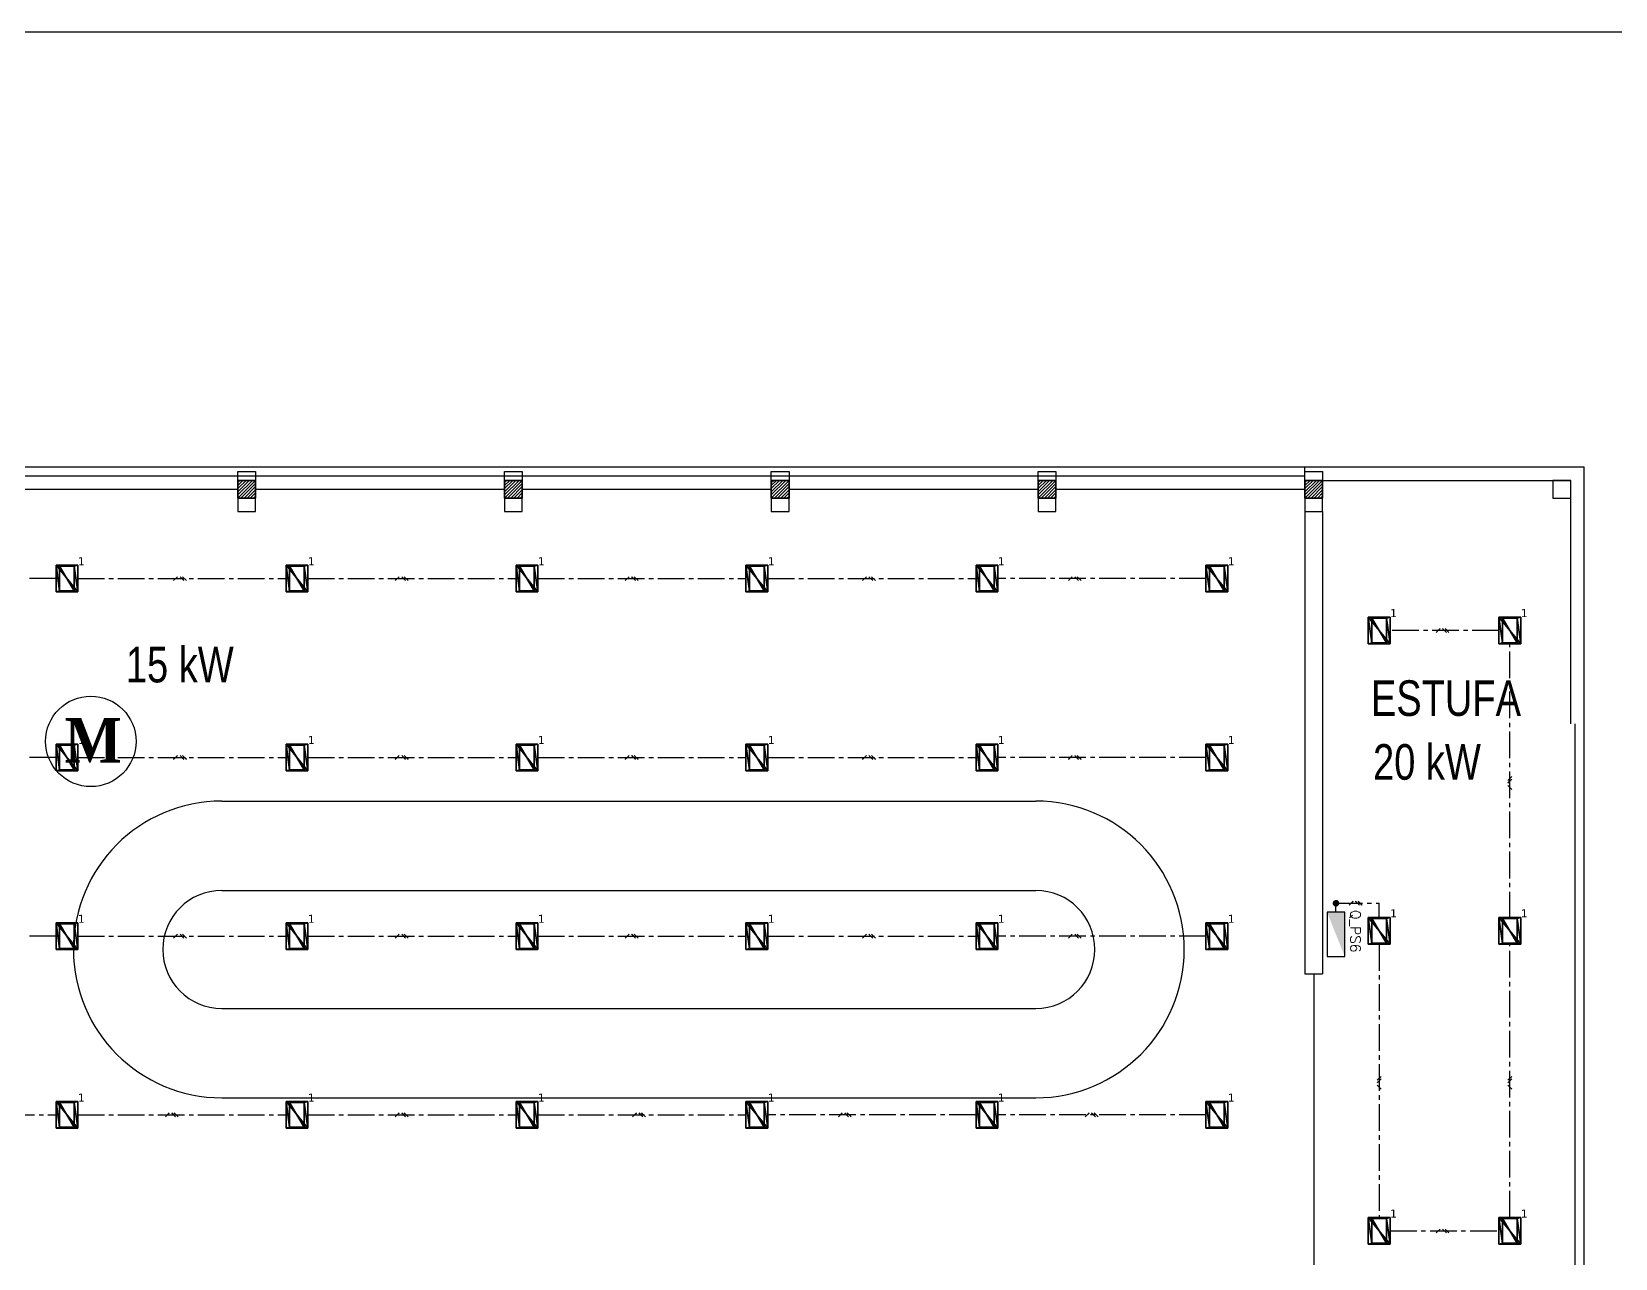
# Model space of a CAD drawing. Extents: x -8 to 729, y -363 to 534.
# Drawn here: x 408.99 to 444.61, y 35.56 to 63.15 of the extents above; entities that cross this region are included whole.
import ezdxf

# ---------------------------------------------------------------- set-up
doc = ezdxf.new("R2010")
doc.units = 0
doc.header["$LTSCALE"] = 0.8
doc.header["$MEASUREMENT"] = 0
doc.linetypes.add('CENTER2', pattern=[1.125, 0.75, -0.125, 0.125, -0.125])
doc.layers.get('0').update_dxf_attribs({"color": 3, "linetype": 'CONTINUOUS'})
for name, color, linetype in [('0_FIOS', 3, 'CONTINUOUS'), ('1', 7, 'CONTINUOUS'), ('Desenho base', 7, 'CONTINUOUS'), ('ilum', 2, 'CONTINUOUS'), ('iluminação', 2, 'CONTINUOUS'), ('Quadros', 170, 'CONTINUOUS')]:
    doc.layers.add(name, color=color, linetype=linetype)
doc.layers.add('DLX_BLD1_LUM', color=7, linetype='CONTINUOUS', true_color=0xffd400)
doc.layers.add('DLX_BLD1_LUMKEY_IDX', color=7, linetype='CONTINUOUS', true_color=0x969696)
doc.styles.add('ROMANS', font='romans', dxfattribs={"width": 0.9})
doc.styles.add('TableTextStyle', font='')
doc.styles.add('TXP', font='txp')
doc.styles.get('TableTextStyle').set_extended_font_data('VERDANA.TTF')

# ---------------------------------------------------------------- blocks, each defined once
blk = doc.blocks.new('*X24')
at = {"color": 0}
for p, q in [((15.8, 29.801), (16.199, 30.2)), ((15.8, 29.871), (16.129, 30.2)), ((15.8, 29.942), (16.058, 30.2)), ((15.8, 30.013), (15.987, 30.2)), ((15.8, 30.084), (15.916, 30.2)), ((15.8, 30.154), (15.846, 30.2)), ((15.87, 29.8), (16.2, 30.13)), ((15.941, 29.8), (16.2, 30.059)), ((16.011, 29.8), (16.2, 29.989)), ((16.082, 29.8), (16.2, 29.918)), ((16.153, 29.8), (16.2, 29.847))]:
    blk.add_line(p, q, dxfattribs=at)
blk = doc.blocks.new('Folha A3')
at = {"color": 0}
blk.add_line((21, 288), (411, 288), dxfattribs=at)
blk = doc.blocks.new('QUAD')
for p, q in [((0, 0), (0, 0.4)), ((0, 0.4), (1, 0.4)), ((1, 0.4), (1, 0)), ((1, 0), (0, 0))]:
    blk.add_line(p, q)
blk.add_solid([(0, 0.4), (1, 0.4), (1, 0), (1, 0.4)])
blk = doc.blocks.new('6449_2_0')
mesh = blk.add_polyface()
corners = [(-0.245, 0.3), (-0.245, -0.3, -0.085), (-0.245, -0.3), (-0.245, -0.3, -0.085), (-0.245, 0.3), (-0.245, 0.3, -0.085), (-0.245, -0.3), (0.245, -0.3, -0.085), (0.245, -0.3), (0.245, -0.3, -0.085), (-0.245, -0.3), (-0.245, -0.3, -0.085), (0.245, -0.3), (0.245, 0.3, -0.085), (0.245, 0.3), (0.245, 0.3, -0.085), (0.245, -0.3), (0.245, -0.3, -0.085), (0.245, 0.3), (-0.245, 0.3, -0.085), (-0.245, 0.3), (-0.245, 0.3, -0.085), (0.245, 0.3), (0.245, 0.3, -0.085), (0.245, -0.3, -0.085), (0.164, 0.278, -0.085), (0.245, 0.3, -0.085), (0.245, 0.3, -0.085), (-0.164, 0.278, -0.085), (-0.245, 0.3, -0.085), (0.245, 0.3, -0.085), (0.164, 0.278, -0.085), (-0.164, 0.278, -0.085), (0.245, -0.3, -0.085), (0.164, -0.278, -0.085), (0.164, 0.278, -0.085), (-0.245, -0.3, -0.085), (0.164, -0.278, -0.085), (0.245, -0.3, -0.085), (-0.245, -0.3, -0.085), (-0.164, -0.278, -0.085), (0.164, -0.278, -0.085), (-0.245, 0.3, -0.085), (-0.164, -0.278, -0.085), (-0.245, -0.3, -0.085), (-0.164, -0.278, -0.085), (-0.245, 0.3, -0.085), (-0.164, 0.278, -0.085), (-0.245, 0.3), (0.245, -0.3), (0.245, 0.3), (0.245, -0.3), (-0.245, 0.3), (-0.245, -0.3)]
mesh.append_faces([[corners[k] for k in face] for face in [(0, 1, 2), (3, 4, 5), (6, 7, 8), (9, 10, 11), (12, 13, 14), (15, 16, 17), (18, 19, 20), (21, 22, 23), (24, 25, 26), (27, 28, 29), (30, 31, 32), (33, 34, 35), (36, 37, 38), (39, 40, 41), (42, 43, 44), (45, 46, 47), (48, 49, 50), (51, 52, 53)]])
blk = doc.blocks.new('6449_2_1')
mesh = blk.add_polyface()
corners = [(0.164, -0.278, -0.085), (-0.164, 0.278, -0.085), (0.164, 0.278, -0.085), (-0.164, 0.278, -0.085), (0.164, -0.278, -0.085), (-0.164, -0.278, -0.085)]
mesh.append_faces([[corners[k] for k in face] for face in [(0, 1, 2), (3, 4, 5)]])
blk = doc.blocks.new('MONO')
at = {"layer": '0_FIOS'}
for p, q in [((-3.36, -0.78), (-1.8, 0.78)), ((0.78, -0.78), (-0.78, 0.78)), ((1.8, -0.78), (0.24, 0.78))]:
    blk.add_line(p, q, dxfattribs=at)

msp = doc.modelspace()

# ---------------------------------------------------------------- linework, layer by layer
at = {"layer": 'Desenho base', "color": 7}
for p, q in [((402.029, 53.356), (437.629, 53.356)), ((407.629, 53.156), (437.629, 53.156)), ((437.629, 53.356), (443.909, 53.356)), ((437.629, 53.156), (437.629, 53.356)), ((443.909, 17.981), (443.909, 53.356)), ((443.909, 47.581), (443.909, 53.356)), ((408.029, 52.856), (413.629, 52.856)), ((414.029, 53.056), (413.629, 53.056)), ((413.629, 53.056), (413.629, 52.656)), ((414.029, 52.656), (414.029, 53.056)), ((414.029, 52.856), (419.629, 52.856)), ((420.029, 53.056), (419.629, 53.056)), ((419.629, 53.056), (419.629, 52.656)), ((420.029, 52.656), (420.029, 53.056)), ((420.029, 52.856), (425.629, 52.856)), ((426.029, 53.056), (425.629, 53.056)), ((425.629, 53.056), (425.629, 52.656)), ((426.029, 52.656), (426.029, 53.056)), ((426.029, 52.856), (431.629, 52.856)), ((432.029, 53.056), (431.629, 53.056)), ((431.629, 53.056), (431.629, 52.656)), ((432.029, 52.656), (432.029, 53.056)), ((432.029, 52.856), (437.629, 52.856)), ((438.029, 53.056), (437.629, 53.056)), ((437.629, 53.056), (437.629, 52.656)), ((438.029, 53.056), (443.609, 53.056)), ((438.029, 52.656), (438.029, 53.056)), ((443.609, 53.056), (443.209, 53.056)), ((443.209, 53.056), (443.209, 52.656)), ((443.609, 47.581), (443.609, 53.056)), ((443.609, 52.656), (443.609, 53.056)), ((413.629, 52.656), (414.029, 52.656)), ((419.629, 52.656), (420.029, 52.656)), ((425.629, 52.656), (426.029, 52.656)), ((431.629, 52.656), (432.029, 52.656)), ((437.629, 52.656), (438.029, 52.656)), ((443.209, 52.656), (443.609, 52.656)), ((437.629, 52.356), (437.629, 41.961)), ((438.029, 52.356), (438.029, 41.961)), ((443.709, 17.981), (443.709, 47.581)), ((413.269, 45.843), (431.58, 45.843)), ((413.269, 43.833), (431.58, 43.833)), ((437.629, 41.961), (438.029, 41.961)), ((437.829, 41.961), (437.829, 34.728)), ((413.269, 41.181), (431.58, 41.181)), ((413.269, 39.171), (431.58, 39.171))]:
    msp.add_line(p, q, dxfattribs=at)
for points in [[(413.629, 53.056), (413.629, 53.256), (414.029, 53.256), (414.029, 53.056)], [(419.629, 53.056), (419.629, 53.256), (420.029, 53.256), (420.029, 53.056)], [(425.629, 53.056), (425.629, 53.256), (426.029, 53.256), (426.029, 53.056)], [(431.629, 53.056), (431.629, 53.256), (432.029, 53.256), (432.029, 53.056)], [(437.629, 53.056), (437.629, 53.256), (438.029, 53.256), (438.029, 53.056)], [(413.629, 52.656), (413.629, 52.356), (414.029, 52.356), (414.029, 52.656)], [(419.629, 52.656), (419.629, 52.356), (420.029, 52.356), (420.029, 52.656)], [(425.629, 52.656), (425.629, 52.356), (426.029, 52.356), (426.029, 52.656)], [(431.629, 52.656), (431.629, 52.356), (432.029, 52.356), (432.029, 52.656)], [(437.629, 52.656), (437.629, 52.356), (438.029, 52.356), (438.029, 52.656)]]:
    msp.add_lwpolyline(points, dxfattribs=at)
for points in [[(413.629, 53.056), (414.029, 53.056), (414.029, 52.656), (413.629, 52.656)], [(419.629, 53.056), (420.029, 53.056), (420.029, 52.656), (419.629, 52.656)], [(425.629, 53.056), (426.029, 53.056), (426.029, 52.656), (425.629, 52.656)], [(431.629, 53.056), (432.029, 53.056), (432.029, 52.656), (431.629, 52.656)], [(437.629, 53.056), (438.029, 53.056), (438.029, 52.656), (437.629, 52.656)]]:
    msp.add_lwpolyline(points, close=True, dxfattribs=at)
msp.add_circle((410.325, 47.186), 1.017, dxfattribs=at)
for centre, radius, start, end in [((413.269, 42.507), 3.336, 90, 270), ((431.58, 42.507), 3.336, 270, 90), ((413.269, 42.507), 1.326, 90, 270), ((431.58, 42.507), 1.326, 270, 90)]:
    msp.add_arc(centre, radius, start, end, dxfattribs=at)
at = {"layer": 'ilum', "linetype": 'CENTER2'}
for p, q in [((409.543, 50.846, 5.515), (407.879, 50.846)), ((410.033, 50.846, 5.515), (414.715, 50.846, 5.515)), ((415.205, 50.846, 5.515), (419.888, 50.846, 5.515)), ((420.378, 50.846, 5.515), (425.06, 50.846, 5.515)), ((425.55, 50.846, 5.515), (430.233, 50.846, 5.515)), ((435.405, 50.846, 5.515), (430.723, 50.846, 5.515)), ((441.994, 49.68, 5.515), (439.544, 49.68, 5.515)), ((442.239, 43.206, 5.515), (442.239, 49.38, 5.515)), ((409.543, 46.826, 5.515), (407.979, 46.826)), ((410.033, 46.826, 5.515), (414.715, 46.826, 5.515)), ((415.205, 46.826, 5.515), (419.888, 46.826, 5.515)), ((420.378, 46.826, 5.515), (425.06, 46.826, 5.515)), ((425.55, 46.826, 5.515), (430.233, 46.826, 5.515)), ((435.405, 46.826, 5.515), (430.723, 46.826, 5.515)), ((438.329, 43.545), (439.299, 43.545, 5.515)), ((439.299, 43.228, 5.515), (439.299, 43.545, 5.515)), ((409.543, 42.806, 5.515), (408.079, 42.806)), ((410.033, 42.806, 5.515), (414.715, 42.806, 5.515)), ((415.205, 42.806, 5.515), (419.888, 42.806, 5.515)), ((420.378, 42.806, 5.515), (425.06, 42.806, 5.515)), ((425.55, 42.806, 5.515), (430.233, 42.806, 5.515)), ((435.405, 42.806, 5.515), (430.723, 42.806, 5.515)), ((439.299, 42.628, 5.515), (439.299, 36.477, 5.515)), ((442.239, 36.477, 5.515), (442.239, 42.628, 5.515)), ((404.861, 38.786, 5.515), (409.543, 38.786, 5.515)), ((410.033, 38.786, 5.515), (414.715, 38.786, 5.515)), ((415.205, 38.786, 5.515), (419.888, 38.786, 5.515)), ((420.378, 38.786, 5.515), (425.06, 38.786, 5.515)), ((430.233, 38.786, 5.515), (425.55, 38.786, 5.515)), ((435.405, 38.786, 5.515), (430.723, 38.786, 5.515)), ((439.544, 36.177, 5.515), (441.994, 36.177, 5.515))]:
    msp.add_line(p, q, dxfattribs=at)
at = {"layer": 'ilum'}
for p, q in [((412.188, 50.802, 5.515), (412.274, 50.889, 5.515)), ((412.331, 50.889, 5.515), (412.418, 50.802, 5.515)), ((412.387, 50.889, 5.515), (412.474, 50.802, 5.515)), ((417.173, 50.802, 5.515), (417.26, 50.889, 5.515)), ((417.317, 50.889, 5.515), (417.403, 50.802, 5.515)), ((417.373, 50.889, 5.515), (417.46, 50.802, 5.515)), ((422.346, 50.802, 5.515), (422.433, 50.889, 5.515)), ((422.489, 50.889, 5.515), (422.576, 50.802, 5.515)), ((422.546, 50.889, 5.515), (422.632, 50.802, 5.515)), ((427.683, 50.802, 5.515), (427.769, 50.889, 5.515)), ((427.826, 50.889, 5.515), (427.913, 50.802, 5.515)), ((427.882, 50.889, 5.515), (427.969, 50.802, 5.515)), ((432.31, 50.802, 5.515), (432.397, 50.889, 5.515)), ((432.454, 50.889, 5.515), (432.54, 50.802, 5.515)), ((432.51, 50.889, 5.515), (432.597, 50.802, 5.515)), ((440.582, 49.636, 5.515), (440.669, 49.723, 5.515)), ((440.726, 49.723, 5.515), (440.812, 49.636, 5.515)), ((440.782, 49.723, 5.515), (440.869, 49.636, 5.515)), ((412.188, 46.782, 5.515), (412.274, 46.869, 5.515)), ((412.331, 46.869, 5.515), (412.418, 46.782, 5.515)), ((412.387, 46.869, 5.515), (412.474, 46.782, 5.515)), ((417.173, 46.782, 5.515), (417.26, 46.869, 5.515)), ((417.317, 46.869, 5.515), (417.403, 46.782, 5.515)), ((417.373, 46.869, 5.515), (417.46, 46.782, 5.515)), ((422.346, 46.782, 5.515), (422.433, 46.869, 5.515)), ((422.489, 46.869, 5.515), (422.576, 46.782, 5.515)), ((422.546, 46.869, 5.515), (422.632, 46.782, 5.515)), ((427.683, 46.782, 5.515), (427.769, 46.869, 5.515)), ((427.826, 46.869, 5.515), (427.913, 46.782, 5.515)), ((427.882, 46.869, 5.515), (427.969, 46.782, 5.515)), ((432.31, 46.782, 5.515), (432.397, 46.869, 5.515)), ((432.454, 46.869, 5.515), (432.54, 46.782, 5.515)), ((432.51, 46.869, 5.515), (432.597, 46.782, 5.515)), ((442.196, 46.306, 5.515), (442.282, 46.393, 5.515)), ((442.196, 46.25, 5.515), (442.282, 46.336, 5.515)), ((442.282, 46.106, 5.515), (442.196, 46.193, 5.515)), ((438.329, 43.345), (438.329, 43.545)), ((438.628, 43.502, 2.757), (438.714, 43.589, 2.757)), ((438.771, 43.589, 2.757), (438.858, 43.502, 2.757)), ((438.827, 43.589, 2.757), (438.914, 43.502, 2.757)), ((412.188, 42.762, 5.515), (412.274, 42.849, 5.515)), ((412.331, 42.849, 5.515), (412.418, 42.762, 5.515)), ((412.387, 42.849, 5.515), (412.474, 42.762, 5.515)), ((417.173, 42.762, 5.515), (417.26, 42.849, 5.515)), ((417.317, 42.849, 5.515), (417.403, 42.762, 5.515)), ((417.373, 42.849, 5.515), (417.46, 42.762, 5.515)), ((422.346, 42.762, 5.515), (422.433, 42.849, 5.515)), ((422.489, 42.849, 5.515), (422.576, 42.762, 5.515)), ((422.546, 42.849, 5.515), (422.632, 42.762, 5.515)), ((427.683, 42.762, 5.515), (427.769, 42.849, 5.515)), ((427.826, 42.849, 5.515), (427.913, 42.762, 5.515)), ((427.882, 42.849, 5.515), (427.969, 42.762, 5.515)), ((432.31, 42.762, 5.515), (432.397, 42.849, 5.515)), ((432.454, 42.849, 5.515), (432.54, 42.762, 5.515)), ((432.51, 42.849, 5.515), (432.597, 42.762, 5.515)), ((439.256, 39.566, 5.515), (439.343, 39.652, 5.515)), ((439.256, 39.509, 5.515), (439.343, 39.596, 5.515)), ((442.196, 39.566, 5.515), (442.282, 39.652, 5.515)), ((442.196, 39.509, 5.515), (442.282, 39.596, 5.515)), ((439.343, 39.366, 5.515), (439.256, 39.453, 5.515)), ((442.282, 39.366, 5.515), (442.196, 39.453, 5.515)), ((412.001, 38.742, 5.515), (412.088, 38.829, 5.515)), ((412.144, 38.829, 5.515), (412.231, 38.742, 5.515)), ((412.201, 38.829, 5.515), (412.287, 38.742, 5.515)), ((417.173, 38.742, 5.515), (417.26, 38.829, 5.515)), ((417.317, 38.829, 5.515), (417.403, 38.742, 5.515)), ((417.373, 38.829, 5.515), (417.46, 38.742, 5.515)), ((422.51, 38.742, 5.515), (422.597, 38.829, 5.515)), ((422.653, 38.829, 5.515), (422.74, 38.742, 5.515)), ((422.71, 38.829, 5.515), (422.797, 38.742, 5.515)), ((427.138, 38.742, 5.515), (427.225, 38.829, 5.515)), ((427.281, 38.829, 5.515), (427.368, 38.742, 5.515)), ((427.338, 38.829, 5.515), (427.424, 38.742, 5.515)), ((432.691, 38.742, 5.515), (432.777, 38.829, 5.515)), ((432.834, 38.829, 5.515), (432.921, 38.742, 5.515)), ((432.891, 38.829, 5.515), (432.977, 38.742, 5.515)), ((440.582, 36.133, 5.515), (440.669, 36.22, 5.515)), ((440.726, 36.22, 5.515), (440.812, 36.133, 5.515)), ((440.782, 36.22, 5.515), (440.869, 36.133, 5.515))]:
    msp.add_line(p, q, dxfattribs=at)
at = {"layer": 'ilum', "ltscale": 0.5, "const_width": 0.075}
msp.add_lwpolyline([(438.292, 43.545, -1), (438.367, 43.545, -1)], format="xyb", close=True, dxfattribs=at)

# ---------------------------------------------------------------- block references
at = {"layer": '1', "xscale": 0.2268822454281782, "yscale": 0.2268822454281782, "zscale": 0.2268822454281782}
msp.add_blockref('Folha A3', (377.796, -2.197), dxfattribs=at)
at = {"layer": 'Desenho base', "color": 7}
for p in [(397.829, 22.856), (403.829, 22.856), (409.829, 22.856), (415.829, 22.856), (421.829, 22.856)]:
    msp.add_blockref('*X24', p, dxfattribs=at)
at = {"layer": 'DLX_BLD1_LUM', "rotation": 180}
for name, p in [('6449_2_0', (409.788, 50.846, 5.6)), ('6449_2_0', (409.788, 50.846, 5.6)), ('6449_2_1', (409.788, 50.846, 5.6)), ('6449_2_1', (409.788, 50.846, 5.6)), ('6449_2_0', (414.96, 50.846, 5.6)), ('6449_2_0', (414.96, 50.846, 5.6)), ('6449_2_1', (414.96, 50.846, 5.6)), ('6449_2_1', (414.96, 50.846, 5.6)), ('6449_2_0', (420.133, 50.846, 5.6)), ('6449_2_0', (420.133, 50.846, 5.6)), ('6449_2_1', (420.133, 50.846, 5.6)), ('6449_2_1', (420.133, 50.846, 5.6)), ('6449_2_0', (425.305, 50.846, 5.6)), ('6449_2_0', (425.305, 50.846, 5.6)), ('6449_2_1', (425.305, 50.846, 5.6)), ('6449_2_1', (425.305, 50.846, 5.6)), ('6449_2_0', (430.478, 50.846, 5.6)), ('6449_2_0', (430.478, 50.846, 5.6)), ('6449_2_1', (430.478, 50.846, 5.6)), ('6449_2_1', (430.478, 50.846, 5.6)), ('6449_2_0', (435.65, 50.846, 5.6)), ('6449_2_0', (435.65, 50.846, 5.6)), ('6449_2_1', (435.65, 50.846, 5.6)), ('6449_2_1', (435.65, 50.846, 5.6)), ('6449_2_0', (409.788, 46.826, 5.6)), ('6449_2_0', (409.788, 46.826, 5.6)), ('6449_2_1', (409.788, 46.826, 5.6)), ('6449_2_1', (409.788, 46.826, 5.6)), ('6449_2_0', (414.96, 46.826, 5.6)), ('6449_2_0', (414.96, 46.826, 5.6)), ('6449_2_1', (414.96, 46.826, 5.6)), ('6449_2_1', (414.96, 46.826, 5.6)), ('6449_2_0', (420.133, 46.826, 5.6)), ('6449_2_0', (420.133, 46.826, 5.6)), ('6449_2_1', (420.133, 46.826, 5.6)), ('6449_2_1', (420.133, 46.826, 5.6)), ('6449_2_0', (425.305, 46.826, 5.6)), ('6449_2_0', (425.305, 46.826, 5.6)), ('6449_2_1', (425.305, 46.826, 5.6)), ('6449_2_1', (425.305, 46.826, 5.6)), ('6449_2_0', (430.478, 46.826, 5.6)), ('6449_2_0', (430.478, 46.826, 5.6)), ('6449_2_1', (430.478, 46.826, 5.6)), ('6449_2_1', (430.478, 46.826, 5.6)), ('6449_2_0', (435.65, 46.826, 5.6)), ('6449_2_0', (435.65, 46.826, 5.6)), ('6449_2_1', (435.65, 46.826, 5.6)), ('6449_2_1', (435.65, 46.826, 5.6)), ('6449_2_0', (409.788, 42.806, 5.6)), ('6449_2_0', (409.788, 42.806, 5.6)), ('6449_2_0', (414.96, 42.806, 5.6)), ('6449_2_0', (414.96, 42.806, 5.6)), ('6449_2_0', (420.133, 42.806, 5.6)), ('6449_2_0', (420.133, 42.806, 5.6)), ('6449_2_0', (425.305, 42.806, 5.6)), ('6449_2_0', (425.305, 42.806, 5.6)), ('6449_2_0', (430.478, 42.806, 5.6)), ('6449_2_0', (430.478, 42.806, 5.6)), ('6449_2_0', (435.65, 42.806, 5.6)), ('6449_2_0', (435.65, 42.806, 5.6)), ('6449_2_1', (409.788, 42.806, 5.6)), ('6449_2_1', (409.788, 42.806, 5.6)), ('6449_2_1', (414.96, 42.806, 5.6)), ('6449_2_1', (414.96, 42.806, 5.6)), ('6449_2_1', (420.133, 42.806, 5.6)), ('6449_2_1', (420.133, 42.806, 5.6)), ('6449_2_1', (425.305, 42.806, 5.6)), ('6449_2_1', (425.305, 42.806, 5.6)), ('6449_2_1', (430.478, 42.806, 5.6)), ('6449_2_1', (430.478, 42.806, 5.6)), ('6449_2_1', (435.65, 42.806, 5.6)), ('6449_2_1', (435.65, 42.806, 5.6)), ('6449_2_0', (409.788, 38.786, 5.6)), ('6449_2_0', (409.788, 38.786, 5.6)), ('6449_2_1', (409.788, 38.786, 5.6)), ('6449_2_1', (409.788, 38.786, 5.6)), ('6449_2_0', (414.96, 38.786, 5.6)), ('6449_2_0', (414.96, 38.786, 5.6)), ('6449_2_1', (414.96, 38.786, 5.6)), ('6449_2_1', (414.96, 38.786, 5.6)), ('6449_2_0', (420.133, 38.786, 5.6)), ('6449_2_0', (420.133, 38.786, 5.6)), ('6449_2_1', (420.133, 38.786, 5.6)), ('6449_2_1', (420.133, 38.786, 5.6)), ('6449_2_0', (425.305, 38.786, 5.6)), ('6449_2_0', (425.305, 38.786, 5.6)), ('6449_2_1', (425.305, 38.786, 5.6)), ('6449_2_1', (425.305, 38.786, 5.6)), ('6449_2_0', (430.478, 38.786, 5.6)), ('6449_2_0', (430.478, 38.786, 5.6)), ('6449_2_1', (430.478, 38.786, 5.6)), ('6449_2_1', (430.478, 38.786, 5.6)), ('6449_2_0', (435.65, 38.786, 5.6)), ('6449_2_0', (435.65, 38.786, 5.6)), ('6449_2_1', (435.65, 38.786, 5.6)), ('6449_2_1', (435.65, 38.786, 5.6))]:
    msp.add_blockref(name, p, dxfattribs=at)
at = {"layer": 'DLX_BLD1_LUM'}
for name, p in [('6449_2_0', (439.299, 49.68, 5.6)), ('6449_2_0', (439.299, 49.68, 5.6)), ('6449_2_1', (439.299, 49.68, 5.6)), ('6449_2_1', (439.299, 49.68, 5.6)), ('6449_2_0', (442.239, 49.68, 5.6)), ('6449_2_0', (442.239, 49.68, 5.6)), ('6449_2_1', (442.239, 49.68, 5.6)), ('6449_2_1', (442.239, 49.68, 5.6)), ('6449_2_0', (439.299, 42.928, 5.6)), ('6449_2_0', (439.299, 42.928, 5.6)), ('6449_2_1', (439.299, 42.928, 5.6)), ('6449_2_1', (439.299, 42.928, 5.6)), ('6449_2_0', (442.239, 42.928, 5.6)), ('6449_2_0', (442.239, 42.928, 5.6)), ('6449_2_1', (442.239, 42.928, 5.6)), ('6449_2_1', (442.239, 42.928, 5.6)), ('6449_2_0', (439.299, 36.177, 5.6)), ('6449_2_0', (439.299, 36.177, 5.6)), ('6449_2_1', (439.299, 36.177, 5.6)), ('6449_2_1', (439.299, 36.177, 5.6)), ('6449_2_0', (442.239, 36.177, 5.6)), ('6449_2_0', (442.239, 36.177, 5.6)), ('6449_2_1', (442.239, 36.177, 5.6)), ('6449_2_1', (442.239, 36.177, 5.6))]:
    msp.add_blockref(name, p, dxfattribs=at)
at = {"layer": 'iluminação', "xscale": 0.05560094617944675, "yscale": 0.05560094617944675, "zscale": 0.05560094617944675}
for p in [(412.374, 50.846, 5.515), (417.36, 50.846, 5.515), (422.532, 50.846, 5.515), (427.869, 50.846, 5.515), (432.497, 50.846, 5.515), (440.769, 49.68, 5.515), (412.374, 46.826, 5.515), (417.36, 46.826, 5.515), (422.532, 46.826, 5.515), (427.869, 46.826, 5.515), (432.497, 46.826, 5.515), (438.814, 43.545, 2.757), (412.374, 42.806, 5.515), (417.36, 42.806, 5.515), (422.532, 42.806, 5.515), (427.869, 42.806, 5.515), (432.497, 42.806, 5.515), (412.188, 38.786, 5.515), (417.36, 38.786, 5.515), (422.697, 38.786, 5.515), (427.325, 38.786, 5.515), (432.877, 38.786, 5.515), (440.769, 36.177, 5.515)]:
    msp.add_blockref('MONO', p, dxfattribs=at)
at = {"layer": 'iluminação', "xscale": 0.05560094617944675, "yscale": 0.05560094617944675, "zscale": 0.05560094617944675, "rotation": 90}
for p in [(442.239, 46.293, 5.515), (439.299, 39.553, 5.515), (442.239, 39.553, 5.515)]:
    msp.add_blockref('MONO', p, dxfattribs=at)
at = {"layer": 'Quadros', "ltscale": 0.5, "xscale": -1, "rotation": 269.9999999999873}
msp.add_blockref('QUAD', (438.129, 42.345), dxfattribs=at)

# ---------------------------------------------------------------- texts
at = {"layer": 'Desenho base', "color": 7, "style": 'TXP', "width": 0.8}
for s, p in [('15 kW', (411.113, 48.512)), ('ESTUFA', (439.114, 47.759)), ('20 kW', (439.162, 46.324))]:
    msp.add_text(s, height=0.8, dxfattribs=at).set_placement(p)
at = {"layer": 'Desenho base', "color": 7, "insert": (409.736, 47.71), "char_height": 1, "width": 0.33332, "attachment_point": 1, "style": 'ROMANS'}
msp.add_mtext('{\\fTimes New Roman|b1|i0|c0|p18;M}', dxfattribs=at)
at = {"layer": 'DLX_BLD1_LUMKEY_IDX', "style": 'TableTextStyle'}
for p in [(410.033, 51.146, 5.6), (415.205, 51.146, 5.6), (420.378, 51.146, 5.6), (425.55, 51.146, 5.6), (430.723, 51.146, 5.6), (435.895, 51.146, 5.6), (439.544, 49.98, 5.6), (442.484, 49.98, 5.6), (410.033, 47.126, 5.6), (415.205, 47.126, 5.6), (420.378, 47.126, 5.6), (425.55, 47.126, 5.6), (430.723, 47.126, 5.6), (435.895, 47.126, 5.6), (410.033, 43.106, 5.6), (415.205, 43.106, 5.6), (420.378, 43.106, 5.6), (425.55, 43.106, 5.6), (430.723, 43.106, 5.6), (435.895, 43.106, 5.6), (439.544, 43.228, 5.6), (442.484, 43.228, 5.6), (410.033, 39.086, 5.6), (415.205, 39.086, 5.6), (420.378, 39.086, 5.6), (425.55, 39.086, 5.6), (430.723, 39.086, 5.6), (435.895, 39.086, 5.6), (439.544, 36.477, 5.6), (442.484, 36.477, 5.6)]:
    msp.add_text('1', height=0.18, dxfattribs=at).set_placement(p)
at = {"layer": 'Quadros', "style": 'ROMANS'}
msp.add_text('Q_PS6', height=0.225, rotation=270, dxfattribs=at).set_placement((438.655, 43.395))

doc.saveas('drawing.dxf')
